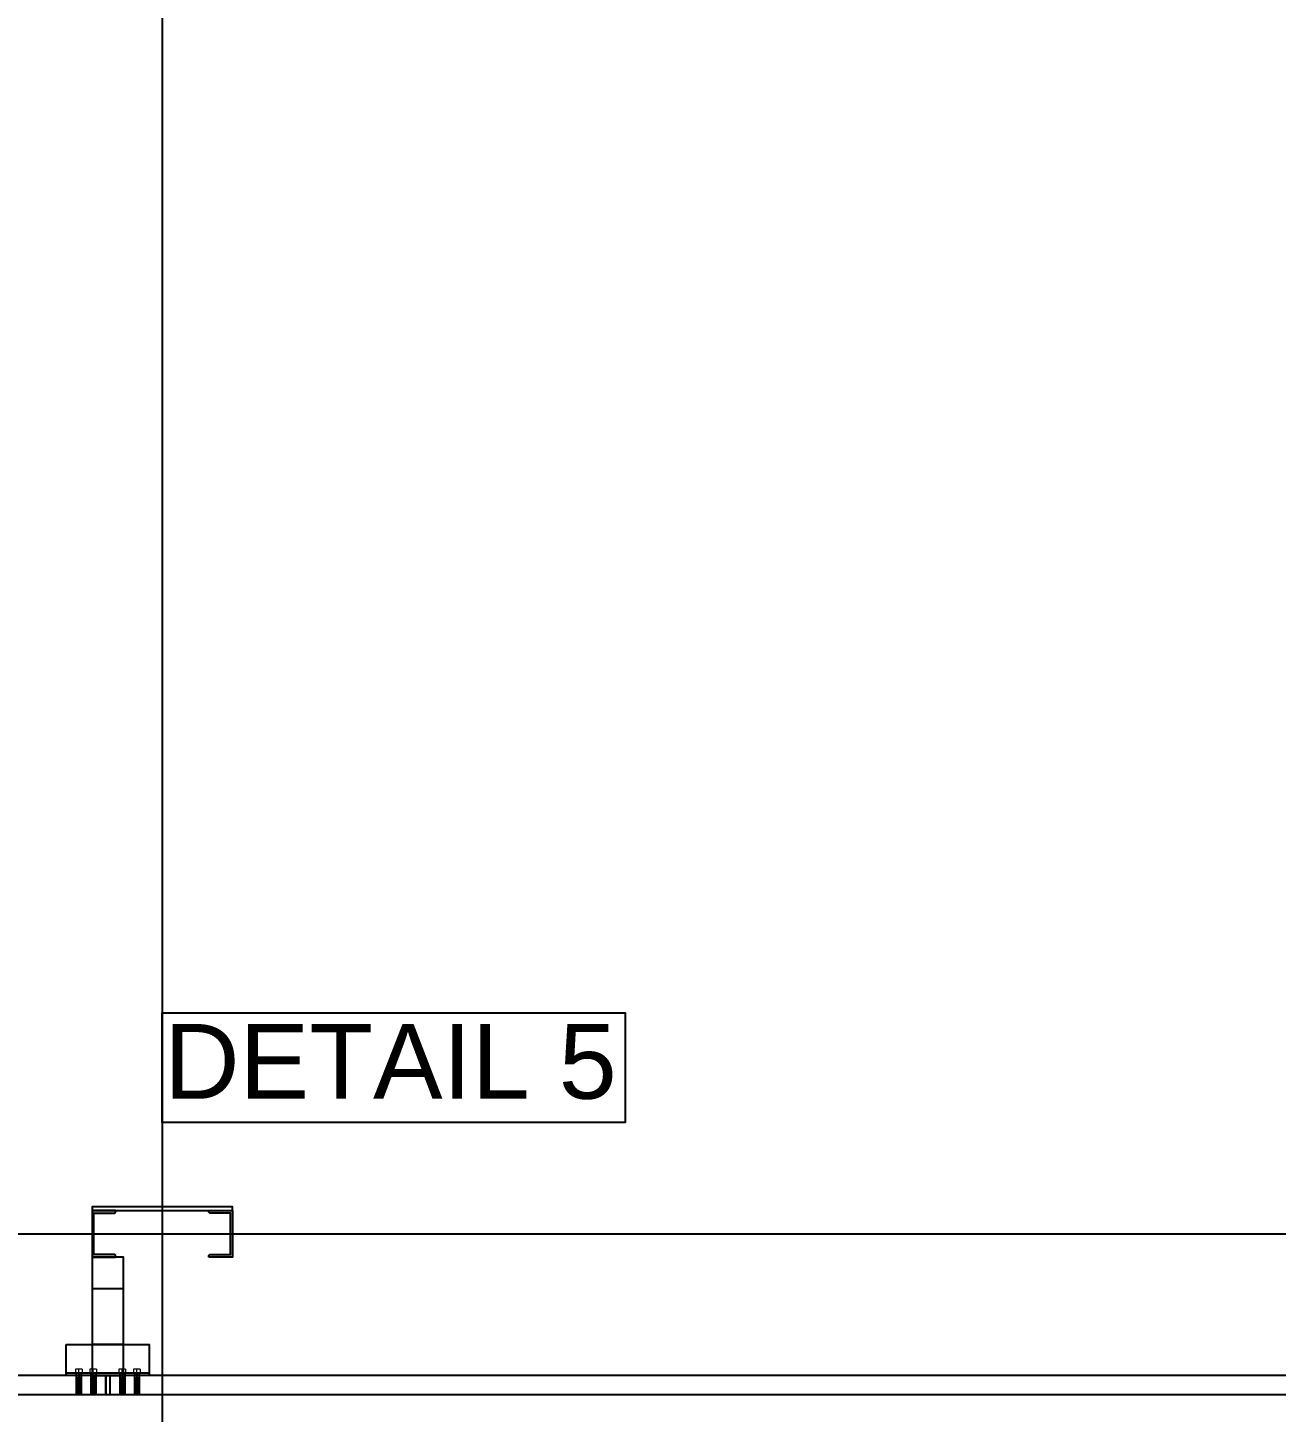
# Model space of a CAD drawing. Header units: millimetres. Extents: x 3470347 to 5996549, y -3470518 to 17149644.
# Drawn here: x 4990459 to 4994468, y 6777180 to 6781624 of the extents above; entities that cross this region are included whole.
import ezdxf
from ezdxf.enums import TextEntityAlignment as Align

# ---------------------------------------------------------------- set-up
doc = ezdxf.new("R2010")
doc.units = ezdxf.units.MM
doc.header["$MEASUREMENT"] = 0
doc.linetypes.add('CENTERX2', pattern=[4, 2.5, -0.5, 0.5, -0.5])
doc.layers.get('0').update_dxf_attribs({"linetype": 'CONTINUOUS', "lineweight": 25})
doc.layers.add('5', color=3, linetype='CONTINUOUS')
doc.layers.add('lintel', color=2, linetype='CONTINUOUS')
doc.layers.add('6 TEXT', color=7, linetype='CONTINUOUS', lineweight=25)
doc.layers.add('channnel', color=2, linetype='CONTINUOUS', lineweight=15)
doc.styles.add('TITLE', font='arial.ttf')

msp = doc.modelspace()

# ---------------------------------------------------------------- hatches: boundary and pattern name
at = {"layer": '6 TEXT', "linetype": 'ByBlock'}
h = msp.add_hatch(color=150, dxfattribs=at)
h.dxf.hatch_style = 1
h.paths.add_polyline_path([(4990666.08, 6777827.67), (4990666.08, 6777677.67), (4990741.08, 6777677.67), (4990741.08, 6777682.67, 0.4142136), (4990737.08, 6777686.67), (4990671.48, 6777686.67), (4990671.48, 6777818.67), (4990737.08, 6777818.67, 0.4142136), (4990741.08, 6777822.67), (4990741.08, 6777827.67)])
h = msp.add_hatch(color=150, dxfattribs=at)
h.dxf.hatch_style = 1
h.paths.add_polyline_path([(4991041.08, 6777827.67), (4991041.08, 6777822.67, 0.4142136), (4991045.08, 6777818.67), (4991110.68, 6777818.67), (4991110.68, 6777686.67), (4991045.08, 6777686.67, 0.4142136), (4991041.08, 6777682.67), (4991041.08, 6777677.67), (4991116.08, 6777677.67), (4991116.08, 6777827.67)])

# ---------------------------------------------------------------- linework, layer by layer
at = {"color": 3}
msp.add_line((4990849.41, 6777305.67), (4990582.75, 6777305.67), dxfattribs=at)
at = {"color": 8, "linetype": 'ByBlock'}
for p, q in [((4990614.75, 6777305.67), (4990614.75, 6777237.67)), ((4990622.75, 6777305.67), (4990622.75, 6777237.67)), ((4990630.75, 6777305.67), (4990630.75, 6777237.67)), ((4990661.41, 6777305.67), (4990661.41, 6777237.67)), ((4990669.41, 6777305.67), (4990669.41, 6777237.67)), ((4990669.41, 6777305.67), (4990669.41, 6777237.67)), ((4990677.41, 6777305.67), (4990677.41, 6777237.67)), ((4990754.75, 6777305.67), (4990754.75, 6777237.67)), ((4990762.75, 6777305.67), (4990762.75, 6777237.67)), ((4990762.75, 6777305.67), (4990762.75, 6777237.67)), ((4990770.75, 6777305.67), (4990770.75, 6777237.67)), ((4990801.41, 6777305.67), (4990801.41, 6777237.67)), ((4990809.41, 6777305.67), (4990809.41, 6777237.67)), ((4990817.41, 6777305.67), (4990817.41, 6777237.67))]:
    msp.add_line(p, q, dxfattribs=at)
at = {"color": 2}
for p, q in [((4990709.41, 6777297.67), (4990709.41, 6777237.67)), ((4990709.41, 6777297.67), (4990709.41, 6777237.67)), ((4990722.75, 6777297.67), (4990722.75, 6777237.67)), ((4990722.75, 6777297.67), (4990722.75, 6777237.67))]:
    msp.add_line(p, q, dxfattribs=at)
at = {"color": 3}
for points in [[(4990766.08, 6777577.67), (4990766.08, 6777677.67), (4990666.08, 6777677.67), (4990666.08, 6777577.67)], [(4990582.75, 6777397.67), (4990849.41, 6777397.67), (4990849.41, 6777297.67), (4990582.75, 6777297.67)], [(4990766.08, 6777297.67), (4990766.08, 6777397.67), (4990666.08, 6777397.67), (4990666.08, 6777297.67)]]:
    msp.add_lwpolyline(points, close=True, dxfattribs=at)
at = {"color": 6, "linetype": 'ByBlock'}
for points in [[(4990709.41, 6777297.67), (4986082.75, 6777297.67), (4986082.75, 6777237.67), (4990709.41, 6777237.67)], [(4995299.41, 6777297.67), (4990722.75, 6777297.67), (4990722.75, 6777237.67), (4995299.41, 6777237.67)]]:
    msp.add_lwpolyline(points, close=True, dxfattribs=at)
at = {"layer": '6 TEXT', "color": 8, "linetype": 'CENTERX2', "ltscale": 0.5}
msp.add_line((4990891.08, 6817657.4), (4990891.08, 6774264.13), dxfattribs=at)
at = {"layer": '6 TEXT', "color": 4, "linetype": 'ByBlock'}
for points in [[(4990741.08, 6777677.67), (4990741.08, 6777682.67, 0.4142136), (4990737.08, 6777686.67), (4990671.48, 6777686.67), (4990671.48, 6777818.67), (4990737.08, 6777818.67, 0.4142136), (4990741.08, 6777822.67), (4990741.08, 6777827.67), (4990666.08, 6777827.67), (4990666.08, 6777677.67)], [(4991041.08, 6777677.67), (4991041.08, 6777682.67, -0.4142136), (4991045.08, 6777686.67), (4991110.68, 6777686.67), (4991110.68, 6777818.67), (4991045.08, 6777818.67, -0.4142136), (4991041.08, 6777822.67), (4991041.08, 6777827.67), (4991116.08, 6777827.67), (4991116.08, 6777677.67)]]:
    msp.add_lwpolyline(points, format="xyb", close=True, dxfattribs=at)
at = {"layer": '6 TEXT', "color": 8, "linetype": 'CENTERX2', "ltscale": 0.5}
msp.add_lwpolyline([(4982503.56, 6777752.67), (5022418.94, 6777752.67)], dxfattribs=at)
at = {"layer": 'channnel', "color": 8, "linetype": 'ByBlock'}
for p, q in [((4990612.08, 6777317.99), (4990612.08, 6777305.67)), ((4990612.08, 6777305.67), (4990633.41, 6777305.67)), ((4990614.75, 6777305.67), (4990614.75, 6777237.67)), ((4990622.75, 6777305.67), (4990622.75, 6777317.99)), ((4990630.75, 6777305.67), (4990630.75, 6777237.67)), ((4990633.41, 6777317.99), (4990633.41, 6777305.67)), ((4990658.75, 6777317.99), (4990658.75, 6777305.67)), ((4990658.75, 6777305.67), (4990680.08, 6777305.67)), ((4990661.41, 6777305.67), (4990661.41, 6777237.67)), ((4990669.41, 6777305.67), (4990669.41, 6777317.99)), ((4990677.41, 6777305.67), (4990677.41, 6777237.67)), ((4990680.08, 6777317.99), (4990680.08, 6777305.67)), ((4990752.08, 6777317.99), (4990752.08, 6777305.67)), ((4990773.41, 6777305.67), (4990752.08, 6777305.67)), ((4990754.75, 6777305.67), (4990754.75, 6777237.67)), ((4990762.75, 6777305.67), (4990762.75, 6777317.99)), ((4990770.75, 6777305.67), (4990770.75, 6777237.67)), ((4990773.41, 6777317.99), (4990773.41, 6777305.67)), ((4990798.75, 6777317.99), (4990798.75, 6777305.67)), ((4990820.08, 6777305.67), (4990798.75, 6777305.67)), ((4990801.41, 6777305.67), (4990801.41, 6777237.67)), ((4990809.41, 6777305.67), (4990809.41, 6777317.99)), ((4990817.41, 6777305.67), (4990817.41, 6777237.67)), ((4990820.08, 6777317.99), (4990820.08, 6777305.67)), ((4990630.75, 6777291.27), (4990614.75, 6777291.27)), ((4990677.41, 6777291.27), (4990661.41, 6777291.27)), ((4990754.75, 6777291.27), (4990770.75, 6777291.27)), ((4990801.41, 6777291.27), (4990817.41, 6777291.27)), ((4990614.75, 6777237.67), (4990630.75, 6777237.67)), ((4990661.41, 6777237.67), (4990677.41, 6777237.67)), ((4990770.75, 6777237.67), (4990754.75, 6777237.67)), ((4990817.41, 6777237.67), (4990801.41, 6777237.67))]:
    msp.add_line(p, q, dxfattribs=at)
at = {"layer": 'channnel', "color": 8, "linetype": 'Continuous'}
for p, q in [((4990614.99, 6777291.93), (4990614.75, 6777291.82)), ((4990629.85, 6777291.27), (4990614.75, 6777284.23)), ((4990623.35, 6777291.27), (4990614.75, 6777287.26)), ((4990616.84, 6777291.27), (4990614.75, 6777290.3)), ((4990614.99, 6777288.9), (4990614.75, 6777288.78)), ((4990630.75, 6777288.66), (4990614.75, 6777281.2)), ((4990614.99, 6777285.86), (4990614.75, 6777285.75)), ((4990630.75, 6777285.62), (4990614.75, 6777278.16)), ((4990614.99, 6777282.83), (4990614.75, 6777282.71)), ((4990630.75, 6777282.59), (4990614.75, 6777275.13)), ((4990614.99, 6777279.79), (4990614.75, 6777279.68)), ((4990630.75, 6777279.55), (4990614.75, 6777272.09)), ((4990614.99, 6777276.76), (4990614.75, 6777276.64)), ((4990630.75, 6777276.52), (4990614.75, 6777269.06)), ((4990630.75, 6777274.08), (4990614.75, 6777266.62)), ((4990630.75, 6777273.49), (4990614.75, 6777272.69)), ((4990630.75, 6777271.05), (4990614.75, 6777263.59)), ((4990630.75, 6777270.45), (4990614.75, 6777269.66)), ((4990630.75, 6777268.01), (4990614.75, 6777260.55)), ((4990630.75, 6777264.98), (4990614.75, 6777257.52)), ((4990630.75, 6777261.95), (4990614.75, 6777254.49)), ((4990630.75, 6777258.91), (4990614.75, 6777251.45)), ((4990626.6, 6777291.27), (4990615.33, 6777286.02)), ((4990620.09, 6777291.27), (4990615.33, 6777289.05)), ((4990630.16, 6777289.9), (4990615.33, 6777282.98)), ((4990630.16, 6777286.87), (4990615.33, 6777279.95)), ((4990630.16, 6777283.83), (4990615.33, 6777276.92)), ((4990630.16, 6777280.8), (4990615.33, 6777273.88)), ((4990630.16, 6777277.77), (4990615.33, 6777270.85)), ((4990630.16, 6777274.73), (4990615.33, 6777274.48)), ((4990630.16, 6777272.3), (4990615.33, 6777265.38)), ((4990630.16, 6777271.7), (4990615.33, 6777271.44)), ((4990630.16, 6777269.26), (4990615.33, 6777262.34)), ((4990630.16, 6777268.66), (4990615.33, 6777268.41)), ((4990630.16, 6777266.23), (4990615.33, 6777259.31)), ((4990630.16, 6777263.19), (4990615.33, 6777256.27)), ((4990630.16, 6777260.16), (4990615.33, 6777253.24)), ((4990661.66, 6777291.93), (4990661.41, 6777291.82)), ((4990676.52, 6777291.27), (4990661.41, 6777284.23)), ((4990670.01, 6777291.27), (4990661.41, 6777287.26)), ((4990663.51, 6777291.27), (4990661.41, 6777290.3)), ((4990661.66, 6777288.9), (4990661.41, 6777288.78)), ((4990677.41, 6777288.66), (4990661.41, 6777281.2)), ((4990661.66, 6777285.86), (4990661.41, 6777285.75)), ((4990677.41, 6777285.62), (4990661.41, 6777278.16)), ((4990661.66, 6777282.83), (4990661.41, 6777282.71)), ((4990677.41, 6777282.59), (4990661.41, 6777275.13)), ((4990661.66, 6777279.79), (4990661.41, 6777279.68)), ((4990677.41, 6777279.55), (4990661.41, 6777272.09)), ((4990661.66, 6777276.76), (4990661.41, 6777276.64)), ((4990677.41, 6777276.52), (4990661.41, 6777269.06)), ((4990677.41, 6777274.08), (4990661.41, 6777266.62)), ((4990677.41, 6777273.49), (4990661.41, 6777272.69)), ((4990677.41, 6777271.05), (4990661.41, 6777263.59)), ((4990677.41, 6777270.45), (4990661.41, 6777269.66)), ((4990677.41, 6777268.01), (4990661.41, 6777260.55)), ((4990677.41, 6777264.98), (4990661.41, 6777257.52)), ((4990677.41, 6777261.95), (4990661.41, 6777254.49)), ((4990677.41, 6777258.91), (4990661.41, 6777251.45)), ((4990673.27, 6777291.27), (4990661.99, 6777286.02)), ((4990666.76, 6777291.27), (4990661.99, 6777289.05)), ((4990676.83, 6777289.9), (4990661.99, 6777282.98)), ((4990676.83, 6777286.87), (4990661.99, 6777279.95)), ((4990676.83, 6777283.83), (4990661.99, 6777276.92)), ((4990676.83, 6777280.8), (4990661.99, 6777273.88)), ((4990676.83, 6777277.77), (4990661.99, 6777270.85)), ((4990676.83, 6777274.73), (4990661.99, 6777274.48)), ((4990676.83, 6777272.3), (4990661.99, 6777265.38)), ((4990676.83, 6777271.7), (4990661.99, 6777271.44)), ((4990676.83, 6777269.26), (4990661.99, 6777262.34)), ((4990676.83, 6777268.66), (4990661.99, 6777268.41)), ((4990676.83, 6777266.23), (4990661.99, 6777259.31)), ((4990676.83, 6777263.19), (4990661.99, 6777256.27)), ((4990676.83, 6777260.16), (4990661.99, 6777253.24)), ((4990754.75, 6777288.66), (4990770.75, 6777281.2)), ((4990754.75, 6777285.62), (4990770.75, 6777278.16)), ((4990754.75, 6777282.59), (4990770.75, 6777275.13)), ((4990754.75, 6777279.55), (4990770.75, 6777272.09)), ((4990754.75, 6777276.52), (4990770.75, 6777269.06)), ((4990754.75, 6777274.08), (4990770.75, 6777266.62)), ((4990754.75, 6777273.49), (4990770.75, 6777272.69)), ((4990754.75, 6777271.05), (4990770.75, 6777263.59)), ((4990754.75, 6777270.45), (4990770.75, 6777269.66)), ((4990754.75, 6777268.01), (4990770.75, 6777260.55)), ((4990754.75, 6777264.98), (4990770.75, 6777257.52)), ((4990754.75, 6777261.95), (4990770.75, 6777254.49)), ((4990754.75, 6777258.91), (4990770.75, 6777251.45)), ((4990755.33, 6777289.9), (4990770.16, 6777282.98)), ((4990755.33, 6777286.87), (4990770.16, 6777279.95)), ((4990755.33, 6777283.83), (4990770.16, 6777276.92)), ((4990755.33, 6777280.8), (4990770.16, 6777273.88)), ((4990755.33, 6777277.77), (4990770.16, 6777270.85)), ((4990755.33, 6777274.73), (4990770.16, 6777274.48)), ((4990755.33, 6777272.3), (4990770.16, 6777265.38)), ((4990755.33, 6777271.7), (4990770.16, 6777271.44)), ((4990755.33, 6777269.26), (4990770.16, 6777262.34)), ((4990755.33, 6777268.66), (4990770.16, 6777268.41)), ((4990755.33, 6777266.23), (4990770.16, 6777259.31)), ((4990755.33, 6777263.19), (4990770.16, 6777256.27)), ((4990755.33, 6777260.16), (4990770.16, 6777253.24)), ((4990755.64, 6777291.27), (4990770.75, 6777284.23)), ((4990758.89, 6777291.27), (4990770.16, 6777286.02)), ((4990762.15, 6777291.27), (4990770.75, 6777287.26)), ((4990765.4, 6777291.27), (4990770.16, 6777289.05)), ((4990768.65, 6777291.27), (4990770.75, 6777290.3)), ((4990770.5, 6777291.93), (4990770.75, 6777291.82)), ((4990770.5, 6777288.9), (4990770.75, 6777288.78)), ((4990770.5, 6777285.86), (4990770.75, 6777285.75)), ((4990770.5, 6777282.83), (4990770.75, 6777282.71)), ((4990770.5, 6777279.79), (4990770.75, 6777279.68)), ((4990770.5, 6777276.76), (4990770.75, 6777276.64)), ((4990801.41, 6777288.66), (4990817.41, 6777281.2)), ((4990801.41, 6777285.62), (4990817.41, 6777278.16)), ((4990801.41, 6777282.59), (4990817.41, 6777275.13)), ((4990801.41, 6777279.55), (4990817.41, 6777272.09)), ((4990801.41, 6777276.52), (4990817.41, 6777269.06)), ((4990801.41, 6777274.08), (4990817.41, 6777266.62)), ((4990801.41, 6777273.49), (4990817.41, 6777272.69)), ((4990801.41, 6777271.05), (4990817.41, 6777263.59)), ((4990801.41, 6777270.45), (4990817.41, 6777269.66)), ((4990801.41, 6777268.01), (4990817.41, 6777260.55)), ((4990801.41, 6777264.98), (4990817.41, 6777257.52)), ((4990801.41, 6777261.95), (4990817.41, 6777254.49)), ((4990801.41, 6777258.91), (4990817.41, 6777251.45)), ((4990801.99, 6777289.9), (4990816.83, 6777282.98)), ((4990801.99, 6777286.87), (4990816.83, 6777279.95)), ((4990801.99, 6777283.83), (4990816.83, 6777276.92)), ((4990801.99, 6777280.8), (4990816.83, 6777273.88)), ((4990801.99, 6777277.77), (4990816.83, 6777270.85)), ((4990801.99, 6777274.73), (4990816.83, 6777274.48)), ((4990801.99, 6777272.3), (4990816.83, 6777265.38)), ((4990801.99, 6777271.7), (4990816.83, 6777271.44)), ((4990801.99, 6777269.26), (4990816.83, 6777262.34)), ((4990801.99, 6777268.66), (4990816.83, 6777268.41)), ((4990801.99, 6777266.23), (4990816.83, 6777259.31)), ((4990801.99, 6777263.19), (4990816.83, 6777256.27)), ((4990801.99, 6777260.16), (4990816.83, 6777253.24)), ((4990802.3, 6777291.27), (4990817.41, 6777284.23)), ((4990805.56, 6777291.27), (4990816.83, 6777286.02)), ((4990808.81, 6777291.27), (4990817.41, 6777287.26)), ((4990812.07, 6777291.27), (4990816.83, 6777289.05)), ((4990815.32, 6777291.27), (4990817.41, 6777290.3)), ((4990817.16, 6777291.93), (4990817.41, 6777291.82)), ((4990817.16, 6777288.9), (4990817.41, 6777288.78)), ((4990817.16, 6777285.86), (4990817.41, 6777285.75)), ((4990817.16, 6777282.83), (4990817.41, 6777282.71)), ((4990817.16, 6777279.79), (4990817.41, 6777279.68)), ((4990817.16, 6777276.76), (4990817.41, 6777276.64)), ((4990630.75, 6777255.88), (4990614.75, 6777248.42)), ((4990630.75, 6777252.84), (4990614.75, 6777245.38)), ((4990630.16, 6777249.54), (4990614.75, 6777242.35)), ((4990630.16, 6777246.5), (4990614.75, 6777239.31)), ((4990630.16, 6777257.12), (4990615.33, 6777250.2)), ((4990630.16, 6777254.09), (4990615.33, 6777247.17)), ((4990630.75, 6777251.33), (4990615.33, 6777244.14)), ((4990630.75, 6777248.29), (4990615.33, 6777241.1)), ((4990630.75, 6777245.26), (4990615.33, 6777238.07)), ((4990630.16, 6777243.47), (4990617.74, 6777237.67)), ((4990630.75, 6777242.22), (4990620.99, 6777237.67)), ((4990630.16, 6777240.44), (4990624.24, 6777237.67)), ((4990630.75, 6777239.19), (4990627.5, 6777237.67)), ((4990677.41, 6777255.88), (4990661.41, 6777248.42)), ((4990677.41, 6777252.84), (4990661.41, 6777245.38)), ((4990676.83, 6777249.54), (4990661.41, 6777242.35)), ((4990676.83, 6777246.5), (4990661.41, 6777239.31)), ((4990676.83, 6777257.12), (4990661.99, 6777250.2)), ((4990676.83, 6777254.09), (4990661.99, 6777247.17)), ((4990677.41, 6777251.33), (4990661.99, 6777244.14)), ((4990677.41, 6777248.29), (4990661.99, 6777241.1)), ((4990677.41, 6777245.26), (4990661.99, 6777238.07)), ((4990676.83, 6777243.47), (4990664.4, 6777237.67)), ((4990677.41, 6777242.22), (4990667.66, 6777237.67)), ((4990676.83, 6777240.44), (4990670.91, 6777237.67)), ((4990677.41, 6777239.19), (4990674.16, 6777237.67)), ((4990754.75, 6777255.88), (4990770.75, 6777248.42)), ((4990754.75, 6777252.84), (4990770.75, 6777245.38)), ((4990754.75, 6777251.33), (4990770.16, 6777244.14)), ((4990754.75, 6777248.29), (4990770.16, 6777241.1)), ((4990754.75, 6777245.26), (4990770.16, 6777238.07)), ((4990754.75, 6777242.22), (4990764.5, 6777237.67)), ((4990754.75, 6777239.19), (4990758, 6777237.67)), ((4990755.33, 6777257.12), (4990770.16, 6777250.2)), ((4990755.33, 6777254.09), (4990770.16, 6777247.17)), ((4990755.33, 6777249.54), (4990770.75, 6777242.35)), ((4990755.33, 6777246.5), (4990770.75, 6777239.31)), ((4990755.33, 6777243.47), (4990767.76, 6777237.67)), ((4990755.33, 6777240.44), (4990761.25, 6777237.67)), ((4990801.41, 6777255.88), (4990817.41, 6777248.42)), ((4990801.41, 6777252.84), (4990817.41, 6777245.38)), ((4990801.41, 6777251.33), (4990816.83, 6777244.14)), ((4990801.41, 6777248.29), (4990816.83, 6777241.1)), ((4990801.41, 6777245.26), (4990816.83, 6777238.07)), ((4990801.41, 6777242.22), (4990811.17, 6777237.67)), ((4990801.41, 6777239.19), (4990804.66, 6777237.67)), ((4990801.99, 6777257.12), (4990816.83, 6777250.2)), ((4990801.99, 6777254.09), (4990816.83, 6777247.17)), ((4990801.99, 6777249.54), (4990817.41, 6777242.35)), ((4990801.99, 6777246.5), (4990817.41, 6777239.31)), ((4990801.99, 6777243.47), (4990814.42, 6777237.67)), ((4990801.99, 6777240.44), (4990807.92, 6777237.67))]:
    msp.add_line(p, q, dxfattribs=at)
at = {"layer": 'channnel', "color": 8, "linetype": 'ByBlock'}
for centre in [(4990617.41, 6777304.46), (4990628.08, 6777304.46), (4990664.08, 6777304.46), (4990674.75, 6777304.46), (4990757.41, 6777304.46), (4990768.08, 6777304.46), (4990804.08, 6777304.46), (4990814.75, 6777304.46)]:
    msp.add_arc(centre, 14.55, 68.49843, 111.50157, dxfattribs=at)
at = {"layer": 'channnel', "color": 8, "linetype": 'Continuous'}
for centre, radius, start, end in [((4990615.04, 6777289.68), 0.688, 115, 295), ((4990615.04, 6777286.64), 0.688, 115, 295), ((4990615.04, 6777283.61), 0.688, 115, 295), ((4990615.04, 6777280.57), 0.688, 115, 295), ((4990615.04, 6777277.54), 0.688, 115, 295), ((4990615.04, 6777274.5), 0.688, 115, 295), ((4990615.04, 6777272.07), 0.688, 115, 295), ((4990615.04, 6777271.47), 0.687, 115, 295), ((4990615.04, 6777269.03), 0.688, 115, 295), ((4990615.04, 6777266), 0.688, 115, 295), ((4990615.04, 6777262.97), 0.688, 115, 295), ((4990615.04, 6777259.93), 0.687, 115, 295), ((4990610.01, 6777272.31), 5.75, 325.56904, 22.19299), ((4990635.49, 6777270.83), 5.75, 145.56904, 202.19299), ((4990630.46, 6777289.28), 0.687, 295, 115), ((4990630.46, 6777286.25), 0.687, 295, 115), ((4990630.46, 6777283.21), 0.687, 295, 115), ((4990630.46, 6777280.18), 0.687, 295, 115), ((4990630.46, 6777277.14), 0.687, 295, 115), ((4990630.46, 6777274.11), 0.687, 295, 115), ((4990630.46, 6777271.67), 0.688, 295, 115), ((4990630.46, 6777271.07), 0.688, 295, 115), ((4990630.46, 6777268.64), 0.687, 295, 115), ((4990630.46, 6777265.6), 0.688, 295, 115), ((4990630.46, 6777262.57), 0.688, 295, 115), ((4990630.46, 6777259.54), 0.687, 295, 115), ((4990661.7, 6777289.68), 0.688, 115, 295), ((4990661.7, 6777286.64), 0.688, 115, 295), ((4990661.7, 6777283.61), 0.688, 115, 295), ((4990661.7, 6777280.57), 0.688, 115, 295), ((4990661.7, 6777277.54), 0.688, 115, 295), ((4990661.7, 6777274.5), 0.688, 115, 295), ((4990661.7, 6777272.07), 0.688, 115, 295), ((4990661.7, 6777271.47), 0.687, 115, 295), ((4990661.7, 6777269.03), 0.688, 115, 295), ((4990661.7, 6777266), 0.688, 115, 295), ((4990661.7, 6777262.97), 0.688, 115, 295), ((4990661.7, 6777259.93), 0.687, 115, 295), ((4990656.67, 6777272.31), 5.75, 325.56904, 22.19299), ((4990682.15, 6777270.83), 5.75, 145.56904, 202.19299), ((4990677.12, 6777289.28), 0.687, 295, 115), ((4990677.12, 6777286.25), 0.687, 295, 115), ((4990677.12, 6777283.21), 0.687, 295, 115), ((4990677.12, 6777280.18), 0.687, 295, 115), ((4990677.12, 6777277.14), 0.687, 295, 115), ((4990677.12, 6777274.11), 0.687, 295, 115), ((4990677.12, 6777271.67), 0.688, 295, 115), ((4990677.12, 6777271.07), 0.688, 295, 115), ((4990677.12, 6777268.64), 0.687, 295, 115), ((4990677.12, 6777265.6), 0.688, 295, 115), ((4990677.12, 6777262.57), 0.688, 295, 115), ((4990677.12, 6777259.54), 0.687, 295, 115), ((4990755.04, 6777289.28), 0.687, 65, 245), ((4990755.04, 6777286.25), 0.687, 65, 245), ((4990755.04, 6777283.21), 0.687, 65, 245), ((4990755.04, 6777280.18), 0.687, 65, 245), ((4990755.04, 6777277.14), 0.687, 65, 245), ((4990755.04, 6777274.11), 0.687, 65, 245), ((4990755.04, 6777271.67), 0.688, 65, 245), ((4990755.04, 6777271.07), 0.688, 65, 245), ((4990755.04, 6777268.64), 0.687, 65, 245), ((4990755.04, 6777265.6), 0.688, 65, 245), ((4990755.04, 6777262.57), 0.688, 65, 245), ((4990755.04, 6777259.54), 0.687, 65, 245), ((4990750.01, 6777270.83), 5.75, 337.80701, 34.43096), ((4990775.49, 6777272.31), 5.75, 157.80701, 214.43096), ((4990770.46, 6777289.68), 0.688, 245, 65), ((4990770.46, 6777286.64), 0.688, 245, 65), ((4990770.46, 6777283.61), 0.688, 245, 65), ((4990770.46, 6777280.57), 0.688, 245, 65), ((4990770.46, 6777277.54), 0.688, 245, 65), ((4990770.46, 6777274.5), 0.688, 245, 65), ((4990770.46, 6777272.07), 0.688, 245, 65), ((4990770.46, 6777271.47), 0.687, 245, 65), ((4990770.46, 6777269.03), 0.688, 245, 65), ((4990770.46, 6777266), 0.688, 245, 65), ((4990770.46, 6777262.97), 0.688, 245, 65), ((4990770.46, 6777259.93), 0.687, 245, 65), ((4990801.7, 6777289.28), 0.687, 65, 245), ((4990801.7, 6777286.25), 0.687, 65, 245), ((4990801.7, 6777283.21), 0.687, 65, 245), ((4990801.7, 6777280.18), 0.687, 65, 245), ((4990801.7, 6777277.14), 0.687, 65, 245), ((4990801.7, 6777274.11), 0.687, 65, 245), ((4990801.7, 6777271.67), 0.688, 65, 245), ((4990801.7, 6777271.07), 0.688, 65, 245), ((4990801.7, 6777268.64), 0.687, 65, 245), ((4990801.7, 6777265.6), 0.688, 65, 245), ((4990801.7, 6777262.57), 0.688, 65, 245), ((4990801.7, 6777259.54), 0.687, 65, 245), ((4990796.67, 6777270.83), 5.75, 337.80701, 34.43096), ((4990822.15, 6777272.31), 5.75, 157.80701, 214.43096), ((4990817.12, 6777289.68), 0.688, 245, 65), ((4990817.12, 6777286.64), 0.688, 245, 65), ((4990817.12, 6777283.61), 0.688, 245, 65), ((4990817.12, 6777280.57), 0.688, 245, 65), ((4990817.12, 6777277.54), 0.688, 245, 65), ((4990817.12, 6777274.5), 0.688, 245, 65), ((4990817.12, 6777272.07), 0.688, 245, 65), ((4990817.12, 6777271.47), 0.687, 245, 65), ((4990817.12, 6777269.03), 0.688, 245, 65), ((4990817.12, 6777266), 0.688, 245, 65), ((4990817.12, 6777262.97), 0.688, 245, 65), ((4990817.12, 6777259.93), 0.687, 245, 65), ((4990615.04, 6777256.9), 0.688, 115, 295), ((4990615.04, 6777253.86), 0.688, 115, 295), ((4990615.04, 6777250.83), 0.688, 115, 295), ((4990615.04, 6777247.79), 0.688, 115, 295), ((4990615.04, 6777244.76), 0.688, 115, 295), ((4990615.04, 6777241.73), 0.688, 115, 295), ((4990615.04, 6777238.69), 0.688, 115, 295), ((4990630.46, 6777256.5), 0.688, 295, 115), ((4990630.46, 6777253.47), 0.688, 295, 115), ((4990630.46, 6777248.92), 0.688, 295, 115), ((4990630.46, 6777245.88), 0.688, 295, 115), ((4990630.46, 6777242.85), 0.687, 295, 115), ((4990630.46, 6777239.81), 0.688, 295, 115), ((4990661.7, 6777256.9), 0.688, 115, 295), ((4990661.7, 6777253.86), 0.688, 115, 295), ((4990661.7, 6777250.83), 0.688, 115, 295), ((4990661.7, 6777247.79), 0.688, 115, 295), ((4990661.7, 6777244.76), 0.688, 115, 295), ((4990661.7, 6777241.73), 0.688, 115, 295), ((4990661.7, 6777238.69), 0.688, 115, 295), ((4990677.12, 6777256.5), 0.688, 295, 115), ((4990677.12, 6777253.47), 0.688, 295, 115), ((4990677.12, 6777248.92), 0.688, 295, 115), ((4990677.12, 6777245.88), 0.688, 295, 115), ((4990677.12, 6777242.85), 0.687, 295, 115), ((4990677.12, 6777239.81), 0.688, 295, 115), ((4990755.04, 6777256.5), 0.688, 65, 245), ((4990755.04, 6777253.47), 0.688, 65, 245), ((4990755.04, 6777248.92), 0.688, 65, 245), ((4990755.04, 6777245.88), 0.688, 65, 245), ((4990755.04, 6777242.85), 0.687, 65, 245), ((4990755.04, 6777239.81), 0.688, 65, 245), ((4990770.46, 6777256.9), 0.688, 245, 65), ((4990770.46, 6777253.86), 0.688, 245, 65), ((4990770.46, 6777250.83), 0.688, 245, 65), ((4990770.46, 6777247.79), 0.688, 245, 65), ((4990770.46, 6777244.76), 0.688, 245, 65), ((4990770.46, 6777241.73), 0.688, 245, 65), ((4990770.46, 6777238.69), 0.688, 245, 65), ((4990801.7, 6777256.5), 0.688, 65, 245), ((4990801.7, 6777253.47), 0.688, 65, 245), ((4990801.7, 6777248.92), 0.688, 65, 245), ((4990801.7, 6777245.88), 0.688, 65, 245), ((4990801.7, 6777242.85), 0.687, 65, 245), ((4990801.7, 6777239.81), 0.688, 65, 245), ((4990817.12, 6777256.9), 0.688, 245, 65), ((4990817.12, 6777253.86), 0.688, 245, 65), ((4990817.12, 6777250.83), 0.688, 245, 65), ((4990817.12, 6777247.79), 0.688, 245, 65), ((4990817.12, 6777244.76), 0.688, 245, 65), ((4990817.12, 6777241.73), 0.688, 245, 65), ((4990817.12, 6777238.69), 0.688, 245, 65)]:
    msp.add_arc(centre, radius, start, end, dxfattribs=at)
at = {"layer": 'lintel', "color": 1, "linetype": 'ByBlock'}
for points in [[(4990891.08, 6778462.65), (4992377.86, 6778462.65), (4992377.86, 6778109.96), (4990891.08, 6778109.96)], [(4990666.08, 6777827.67), (4991116.08, 6777827.67), (4991116.08, 6777839.67), (4990666.08, 6777839.67)]]:
    msp.add_lwpolyline(points, close=True, dxfattribs=at)
at = {"layer": 'lintel', "color": 5, "linetype": 'ByBlock'}
msp.add_lwpolyline([(4990666.08, 6777237.67), (4990766.08, 6777237.67), (4990766.08, 6777677.67), (4990666.08, 6777677.67), (4990666.08, 6777237.67)], dxfattribs=at)

# ---------------------------------------------------------------- texts
at = {"layer": '5', "linetype": 'ByBlock', "style": 'TITLE'}
msp.add_text('DETAIL 5', height=240, dxfattribs=at).set_placement((4991623.9, 6778306.47), align=Align.MIDDLE_CENTER)

doc.saveas('drawing.dxf')
